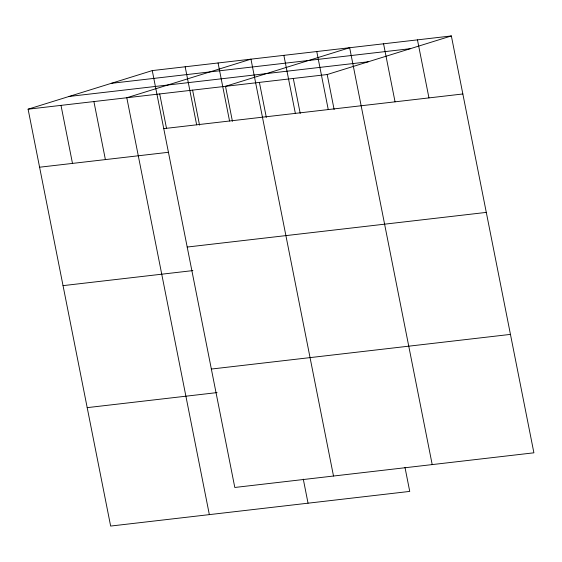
<?xml version="1.0" encoding="UTF-8"?>
<svg xmlns="http://www.w3.org/2000/svg" width="562" height="562" viewBox="0 0 562 562"><rect width="100%" height="100%" fill="white"/><g stroke="black" fill="none" stroke-linecap="round" stroke-linejoin="round"><path stroke-width="0.84" d="M404.977 467.38L409.74 491.406L110.644 526.06L28.1 109.19L152.26 70.594L451.356 35.94L533.9 452.81L234.804 487.465L152.26 70.594M28.1 109.19L327.196 74.535L451.356 35.94M111.29 83.331L410.386 48.676M69.077 96.453L368.166 61.799M163.753 128.628L462.849 93.973M39.593 167.216L168.593 152.274M187.202 247.048L486.299 212.394M63.035 285.637L192.907 270.589M211.361 369.051L510.451 334.397M87.194 407.64L217.065 392.592M417.461 39.867L428.954 97.9M383.565 43.794L395.051 101.827M432.206 464.598L349.662 47.721L225.502 86.316L232.429 121.308M327.196 74.535L334.123 109.52M316.764 51.535L328.257 109.569M293.294 78.462L300.227 113.447M283.866 55.35L295.352 113.384M259.398 82.389L266.325 117.381M333.505 476.035L250.961 59.158L126.801 97.753L209.345 514.623M303.29 479.161L308.046 503.187M218.063 62.972L229.556 121.006M192.604 90.124L199.531 125.115M185.165 66.787L196.651 124.82M159.699 93.938L166.457 128.073M93.903 101.56L105.389 159.594M60.998 105.375L72.491 163.409"/></g></svg>
